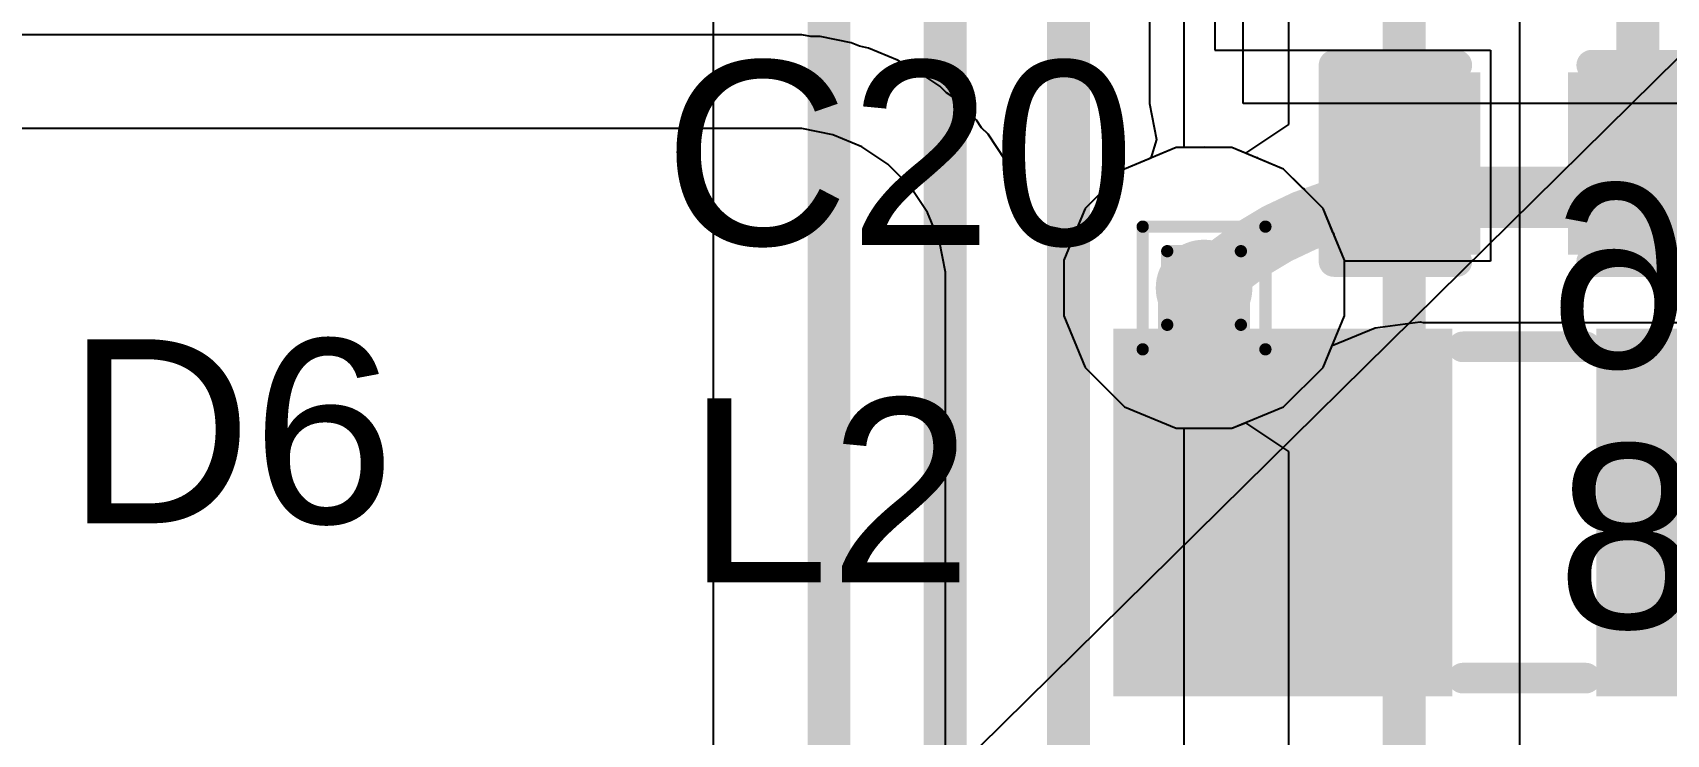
# Model space of a CAD drawing. Header units: inches. Extents: x -18 to 5357, y -8 to 5291.
# Drawn here: x 16.19 to 22.95, y 27.36 to 30.27 of the extents above; entities that cross this region are included whole.
import ezdxf

# ---------------------------------------------------------------- set-up
doc = ezdxf.new("R2010")
doc.units = ezdxf.units.IN
for name, color, linetype in [('Bottom Layer', 5, 'Continuous'), ('Bottom Overlay', 54, 'Continuous'), ('Drill Drawing', 1, 'Continuous'), ('Ground', 16, 'Continuous'), ('Power', 76, 'Continuous'), ('Top Layer', 1, 'Continuous'), ('Top Overlay', 2, 'Continuous'), ('Top Paste', 8, 'Continuous'), ('Top Solder', 216, 'Continuous'), ('Via Holes', 16, 'Continuous')]:
    doc.layers.add(name, color=color, linetype=linetype)
doc.styles.add('Arial', font='', dxfattribs={"height": 0.2})
doc.styles.get('Arial').set_extended_font_data('Arial')

# ---------------------------------------------------------------- blocks, each defined once
blk = doc.blocks.new('14_VSON__4_3__21')
at = {"layer": 'Top Solder'}
blk.add_line((-0.8677630599999999, -2.27776278), (-5350.81607, -5279.0698711), dxfattribs=at)
blk = doc.blocks.new('IND_0805_79')
at = {"layer": 'Top Layer'}
for points in [[(-1.59999807, 0.65999995), (-0.39999793, 0.65999995), (-0.39999793, -0.65999995), (-1.59999807, -0.65999995)], [(0.4000030099999999, 0.65999995), (1.60000315, 0.65999995), (1.60000315, -0.65999995), (0.4000030099999999, -0.65999995)]]:
    blk.add_hatch(color=1, dxfattribs=at).paths.add_polyline_path(points)
at = {"layer": 'Top Paste'}
for points in [[(-1.59999807, 0.65999995), (-0.39999793, 0.65999995), (-0.39999793, -0.65999995), (-1.59999807, -0.65999995)], [(0.4000030099999999, 0.65999995), (1.60000315, 0.65999995), (1.60000315, -0.65999995), (0.4000030099999999, -0.65999995)]]:
    blk.add_hatch(color=8, dxfattribs=at).paths.add_polyline_path(points)
at = {"layer": 'Top Solder'}
for points in [[(-1.70159807, 0.7615999499999999), (-0.29839793, 0.7615999499999999), (-0.29839793, -0.7615999499999999), (-1.70159807, -0.7615999499999999)], [(0.29840301, 0.7615999499999999), (1.70160315, 0.7615999499999999), (1.70160315, -0.7615999499999999), (0.29840301, -0.7615999499999999)]]:
    blk.add_hatch(color=216, dxfattribs=at).paths.add_polyline_path(points)
at = {"layer": 'Top Overlay'}
for points in [[(-0.254, 0.6858, 0.127, 0.127, 0), (0.254, 0.6858, 0.127, 0.127, 0)], [(-0.254, -0.6858, 0.127, 0.127, 0), (0.254, -0.6858, 0.127, 0.127, 0)]]:
    blk.add_lwpolyline(points, format="xyseb", dxfattribs=at)
for points in [[(-0.2857499999999999, 0.6858, 0.0635, 0.0635, 1), (-0.22225, 0.6858, 0.0635, 0.0635, 1)], [(0.22225, 0.6858, 0.0635, 0.0635, 1), (0.2857499999999999, 0.6858, 0.0635, 0.0635, 1)], [(-0.2857499999999999, -0.6858, 0.0635, 0.0635, 1), (-0.22225, -0.6858, 0.0635, 0.0635, 1)], [(0.22225, -0.6858, 0.0635, 0.0635, 1), (0.2857499999999999, -0.6858, 0.0635, 0.0635, 1)]]:
    blk.add_lwpolyline(points, format="xyseb", close=True, dxfattribs=at)
blk = doc.blocks.new('C___0402_122')
at = {"layer": 'Top Layer'}
for points in [[(-0.6985, -0.3175), (-0.6985, 0.3175), (-0.2412999999999999, 0.3175), (-0.2413, -0.3175)], [(0.2412999999999999, -0.3175), (0.2413, 0.3175), (0.6985, 0.3175), (0.6985, -0.3175)]]:
    blk.add_hatch(color=1, dxfattribs=at).paths.add_polyline_path(points)
at = {"layer": 'Top Paste'}
for points in [[(-0.6985, -0.3175), (-0.6985, 0.3175), (-0.2412999999999999, 0.3175), (-0.2413, -0.3175)], [(0.2412999999999999, -0.3175), (0.2413, 0.3175), (0.6985, 0.3175), (0.6985, -0.3175)]]:
    blk.add_hatch(color=8, dxfattribs=at).paths.add_polyline_path(points)
at = {"layer": 'Top Solder'}
for points in [[(-0.7584998799999999, -0.37749988), (-0.7584998799999999, 0.37749988), (-0.18130012, 0.37749988), (-0.18130012, -0.37749988)], [(0.18130012, -0.37749988), (0.18130012, 0.37749988), (0.7584998799999999, 0.37749988), (0.7584998799999999, -0.37749988)]]:
    blk.add_hatch(color=216, dxfattribs=at).paths.add_polyline_path(points)
at = {"layer": 'Top Overlay'}
for points in [[(-0.7874, -0.4064, 0.127, 0.127, 0), (-0.7874, 0.4064, 0.127, 0.127, 0)], [(-0.7874, 0.4064, 0.127, 0.127, 0), (-0.2794, 0.4064, 0.127, 0.127, 0)], [(0.2794, 0.4064, 0.127, 0.127, 0), (0.7874, 0.4064, 0.127, 0.127, 0)], [(0.7874, -0.4064, 0.127, 0.127, 0), (0.7874, 0.4064, 0.127, 0.127, 0)], [(-0.7874, -0.4064, 0.127, 0.127, 0), (-0.2794, -0.4064, 0.127, 0.127, 0)], [(0.2794, -0.4064, 0.127, 0.127, 0), (0.7874, -0.4064, 0.127, 0.127, 0)]]:
    blk.add_lwpolyline(points, format="xyseb", dxfattribs=at)
for points in [[(-0.8191499999999999, 0.4064, 0.0635, 0.0635, 1), (-0.7556499999999999, 0.4064, 0.0635, 0.0635, 1)], [(-0.8191499999999999, 0.4064, 0.0635, 0.0635, 1), (-0.7556499999999999, 0.4064, 0.0635, 0.0635, 1)], [(-0.31115, 0.4064, 0.0635, 0.0635, 1), (-0.24765, 0.4064, 0.0635, 0.0635, 1)], [(0.24765, 0.4064, 0.0635, 0.0635, 1), (0.31115, 0.4064, 0.0635, 0.0635, 1)], [(0.7556499999999999, 0.4064, 0.0635, 0.0635, 1), (0.8191499999999999, 0.4064, 0.0635, 0.0635, 1)], [(0.7556499999999999, 0.4064, 0.0635, 0.0635, 1), (0.8191499999999999, 0.4064, 0.0635, 0.0635, 1)], [(-0.8191499999999999, -0.4064, 0.0635, 0.0635, 1), (-0.7556499999999999, -0.4064, 0.0635, 0.0635, 1)], [(-0.8191499999999999, -0.4064, 0.0635, 0.0635, 1), (-0.7556499999999999, -0.4064, 0.0635, 0.0635, 1)], [(-0.31115, -0.4064, 0.0635, 0.0635, 1), (-0.24765, -0.4064, 0.0635, 0.0635, 1)], [(0.24765, -0.4064, 0.0635, 0.0635, 1), (0.31115, -0.4064, 0.0635, 0.0635, 1)], [(0.7556499999999999, -0.4064, 0.0635, 0.0635, 1), (0.8191499999999999, -0.4064, 0.0635, 0.0635, 1)], [(0.7556499999999999, -0.4064, 0.0635, 0.0635, 1), (0.8191499999999999, -0.4064, 0.0635, 0.0635, 1)]]:
    blk.add_lwpolyline(points, format="xyseb", close=True, dxfattribs=at)

msp = doc.modelspace()

# ---------------------------------------------------------------- hatches: boundary and pattern name
at = {"layer": 'Bottom Layer'}
h = msp.add_hatch(color=5, dxfattribs=at)
edge = h.paths.add_edge_path()
edge.add_arc((21.03413878, 29.20999746), 0.1999996, 0, 360)
at = {"layer": 'Ground'}
h = msp.add_hatch(color=16, dxfattribs=at)
edge = h.paths.add_edge_path()
edge.add_arc((21.03413878, 29.20999746), 0.1999996, 0, 360)
at = {"layer": 'Power'}
h = msp.add_hatch(color=76, dxfattribs=at)
edge = h.paths.add_edge_path()
edge.add_arc((21.03413878, 29.20999746), 0.1999996, 0, 360)
at = {"layer": 'Top Layer'}
h = msp.add_hatch(color=1, dxfattribs=at)
edge = h.paths.add_edge_path()
edge.add_arc((21.03413878, 29.20999746), 0.1999996, 0, 360)
at = {"layer": 'Via Holes'}
h = msp.add_hatch(color=7, dxfattribs=at)
edge = h.paths.add_edge_path()
edge.add_arc((21.03413878, 29.20999746), 0.0999998, 0, 360)

# ---------------------------------------------------------------- linework, layer by layer
at = {"layer": 'Bottom Layer'}
for p, q in [((19.00262138, 52.92671913999999), (19.00262138, 23.5138214)), ((20.9517107, 29.79099706), (20.95170562, 52.43012882)), ((21.38359452, 44.52124446), (21.38359452, 29.8865671)), ((22.34180444, 27.2270347), (22.34180444, 30.82906458)), ((21.38359452, 29.8865671), (21.20579198, 29.76776368)), ((21.14970624, 29.79099706), (20.9517107, 29.79099706)), ((21.20579198, 29.76776368), (21.14970624, 29.79099706)), ((20.95171324, 24.56459146), (20.9517107, 28.62899786)), ((20.9517107, 28.62899786), (21.14970624, 28.62899786)), ((21.14970624, 28.62899786), (21.20579198, 28.65223124)), ((21.20579198, 28.65223124), (21.38359452, 28.53342782)), ((21.38359452, 28.53342782), (21.38359452, 27.2168366))]:
    msp.add_line(p, q, dxfattribs=at)
for points in [[(19.96285314, 23.9066705, 0.1778, 0.1778, 0), (19.96285314, 61.5281345, 0.1778, 0.1778, 0)], [(20.47259812, 56.58023482, 0.1778, 0.1778, 0), (20.47260828, 24.40325066, 0.1778, 0.1778, 0)], [(19.48172634, 23.5138214, 0.1778, 0.1778, 0), (19.48172634, 53.00040708, 0.1778, 0.1778, 0)], [(21.86269948, 27.2168366, 0.1778, 0.1778, 0), (21.86269948, 44.52124446, 0.1778, 0.1778, 0)]]:
    msp.add_lwpolyline(points, format="xyseb", dxfattribs=at)
at = {"layer": 'Drill Drawing'}
for points in [[(20.78013878, 29.46399746, 0.0508, 0.0508, 0), (21.28813878, 29.46399746, 0.0508, 0.0508, 0)], [(20.78013878, 28.95599746, 0.0508, 0.0508, 0), (20.78013878, 29.46399746, 0.0508, 0.0508, 0)], [(21.28813878, 28.95599746, 0.0508, 0.0508, 0), (21.28813878, 29.46399746, 0.0508, 0.0508, 0)], [(20.88173878, 29.36239746, 0.0508, 0.0508, 0), (21.18653878, 29.36239746, 0.0508, 0.0508, 0)], [(20.88173878, 29.05759746, 0.0508, 0.0508, 0), (20.88173878, 29.36239746, 0.0508, 0.0508, 0)], [(21.18653878, 29.05759746, 0.0508, 0.0508, 0), (21.18653878, 29.36239746, 0.0508, 0.0508, 0)], [(20.88173878, 29.05759746, 0.0508, 0.0508, 0), (21.18653878, 29.05759746, 0.0508, 0.0508, 0)], [(20.78013878, 28.95599746, 0.0508, 0.0508, 0), (21.28813878, 28.95599746, 0.0508, 0.0508, 0)]]:
    msp.add_lwpolyline(points, format="xyseb", dxfattribs=at)
for points in [[(20.76743878, 29.46399746, 0.0254, 0.0254, 1), (20.79283878, 29.46399746, 0.0254, 0.0254, 1)], [(20.76743878, 29.46399746, 0.0254, 0.0254, 1), (20.79283878, 29.46399746, 0.0254, 0.0254, 1)], [(21.27543878, 29.46399746, 0.0254, 0.0254, 1), (21.30083878, 29.46399746, 0.0254, 0.0254, 1)], [(21.27543878, 29.46399746, 0.0254, 0.0254, 1), (21.30083878, 29.46399746, 0.0254, 0.0254, 1)], [(20.86903878, 29.36239746, 0.0254, 0.0254, 1), (20.89443878, 29.36239746, 0.0254, 0.0254, 1)], [(20.86903878, 29.36239746, 0.0254, 0.0254, 1), (20.89443878, 29.36239746, 0.0254, 0.0254, 1)], [(21.17383878, 29.36239746, 0.0254, 0.0254, 1), (21.19923878, 29.36239746, 0.0254, 0.0254, 1)], [(21.17383878, 29.36239746, 0.0254, 0.0254, 1), (21.19923878, 29.36239746, 0.0254, 0.0254, 1)], [(20.86903878, 29.05759746, 0.0254, 0.0254, 1), (20.89443878, 29.05759746, 0.0254, 0.0254, 1)], [(20.86903878, 29.05759746, 0.0254, 0.0254, 1), (20.89443878, 29.05759746, 0.0254, 0.0254, 1)], [(21.17383878, 29.05759746, 0.0254, 0.0254, 1), (21.19923878, 29.05759746, 0.0254, 0.0254, 1)], [(21.17383878, 29.05759746, 0.0254, 0.0254, 1), (21.19923878, 29.05759746, 0.0254, 0.0254, 1)], [(20.76743878, 28.95599746, 0.0254, 0.0254, 1), (20.79283878, 28.95599746, 0.0254, 0.0254, 1)], [(20.76743878, 28.95599746, 0.0254, 0.0254, 1), (20.79283878, 28.95599746, 0.0254, 0.0254, 1)], [(21.27543878, 28.95599746, 0.0254, 0.0254, 1), (21.30083878, 28.95599746, 0.0254, 0.0254, 1)], [(21.27543878, 28.95599746, 0.0254, 0.0254, 1), (21.30083878, 28.95599746, 0.0254, 0.0254, 1)]]:
    msp.add_lwpolyline(points, format="xyseb", close=True, dxfattribs=at)
at = {"layer": 'Ground'}
for p, q in [((20.91857132, 29.79099706), (20.70502844, 29.7025441)), ((21.14970624, 29.79099706), (20.91857132, 29.79099706)), ((21.36324912, 29.7025441), (21.14970624, 29.79099706)), ((20.70502844, 29.7025441), (20.54159214, 29.5391078)), ((21.52668542, 29.5391078), (21.36324912, 29.7025441)), ((20.54159214, 29.5391078), (20.45313918, 29.32556492)), ((21.61513838, 29.32556492), (21.52668542, 29.5391078)), ((20.45313918, 29.32556492), (20.45313918, 29.09443)), ((21.61513838, 29.09443), (21.61513838, 29.32556492)), ((20.45313918, 29.09443), (20.54159214, 28.88088712)), ((21.52668542, 28.88088712), (21.61513838, 29.09443)), ((20.54159214, 28.88088712), (20.70502844, 28.71745082)), ((21.36324912, 28.71745082), (21.52668542, 28.88088712)), ((20.70502844, 28.71745082), (20.91857132, 28.62899786)), ((21.14970624, 28.62899786), (21.36324912, 28.71745082)), ((20.91857132, 28.62899786), (21.14970624, 28.62899786))]:
    msp.add_line(p, q, dxfattribs=at)
at = {"layer": 'Power'}
for p, q in [((20.80783494, 51.23816778), (20.80783494, 29.97343002)), ((21.1963, 29.97343002), (21.1963, 51.23816778)), ((20.80783494, 29.97343002), (20.83740562, 29.82477398)), ((28.87906086, 29.97343002), (21.1963, 29.97343002)), ((20.83740562, 29.82477398), (20.81402238, 29.74769006)), ((20.70502844, 29.7025441), (20.54159214, 29.5391078)), ((20.81402238, 29.74769006), (20.70502844, 29.7025441)), ((20.54159214, 29.5391078), (20.45313918, 29.32556492)), ((20.45313918, 29.32556492), (20.45313918, 29.09443)), ((20.45313918, 29.09443), (20.54159214, 28.88088712)), ((21.56427742, 28.97163878), (21.74206472, 29.045281)), ((21.74206472, 29.045281), (21.92932876, 29.06993678)), ((21.92932876, 29.06993678), (21.94089338, 29.06763554)), ((21.94089338, 29.06763554), (23.2653078, 29.06763554)), ((21.52668542, 28.88088712), (21.56427742, 28.97163878)), ((20.54159214, 28.88088712), (20.70502844, 28.71745082)), ((21.36324912, 28.71745082), (21.52668542, 28.88088712)), ((20.70502844, 28.71745082), (20.91857132, 28.62899786)), ((21.14970624, 28.62899786), (21.36324912, 28.71745082)), ((20.91857132, 28.62899786), (21.14970624, 28.62899786))]:
    msp.add_line(p, q, dxfattribs=at)
for points in [[(21.03413878, 29.20999746, 0.254, 0.254, -0.198912316091371), (21.94089338, 29.58558726, 0.254, 0.254, 0)], [(21.94089338, 29.58558726, 0.254, 0.254, 0), (28.7461325, 29.58558726, 0.254, 0.254, 0)]]:
    msp.add_lwpolyline(points, format="xyseb", dxfattribs=at)
for points in [[(21.87739338, 29.58558726, 0.127, 0.127, 1), (22.00439338, 29.58558726, 0.127, 0.127, 1)], [(21.87739338, 29.58558726, 0.127, 0.127, 1), (22.00439338, 29.58558726, 0.127, 0.127, 1)], [(20.97063878, 29.20999746, 0.127, 0.127, 1), (21.09763878, 29.20999746, 0.127, 0.127, 1)]]:
    msp.add_lwpolyline(points, format="xyseb", close=True, dxfattribs=at)
at = {"layer": 'Top Layer'}
for p, q in [((21.07863958, 31.9569846), (21.07863958, 30.1949866)), ((19.30461468, 30.258258), (13.5999347, 30.2582453)), ((19.30467818, 30.2582453), (19.30461468, 30.258258)), ((19.36951676, 30.258258), (19.30467818, 30.2582453)), ((19.40705288, 30.25079802), (19.36951676, 30.258258)), ((19.44533576, 30.2508031), (19.40705288, 30.25079802)), ((19.57281328, 30.22546152), (19.44533576, 30.2508031)), ((19.60817008, 30.21082096), (19.57281328, 30.22546152)), ((19.64570112, 30.20335844), (19.60817008, 30.21082096)), ((19.7657847, 30.15363032), (19.64570112, 30.20335844)), ((21.07863958, 30.1949866), (22.21993778, 30.1949866)), ((22.21993778, 30.1949866), (22.21993778, 29.3216203)), ((19.79760582, 30.13237052), (19.7657847, 30.15363032)), ((19.83295754, 30.11772996), (19.79760582, 30.13237052)), ((19.94102946, 30.04552538), (19.83295754, 30.11772996)), ((19.96809316, 30.01846422), (19.94102946, 30.04552538)), ((19.99991428, 29.99720188), (19.96809316, 30.01846422)), ((20.09181656, 29.90529706), (19.99991428, 29.99720188)), ((20.11307636, 29.87347848), (20.09181656, 29.90529706)), ((19.30461468, 29.86979294), (13.599922, 29.86978024)), ((19.36959296, 29.86979294), (19.30460706, 29.86978024)), ((19.30460706, 29.86978024), (19.30461468, 29.86979294)), ((19.49707048, 29.84445136), (19.36959296, 29.86979294)), ((19.61715152, 29.79472324), (19.49707048, 29.84445136)), ((20.14013244, 29.84641986), (20.11307636, 29.87347848)), ((20.21233702, 29.7383454), (20.14013244, 29.84641986)), ((19.72522344, 29.72251866), (19.61715152, 29.79472324)), ((20.91857132, 29.79099706), (20.81967896, 29.75003448)), ((21.02560946, 29.79099706), (20.91857132, 29.79099706)), ((21.03413878, 29.79269378), (21.02560946, 29.79099706)), ((21.0426681, 29.79099706), (21.03413878, 29.79269378)), ((21.14970624, 29.79099706), (21.0426681, 29.79099706)), ((21.2485986, 29.75003448), (21.14970624, 29.79099706)), ((19.81712572, 29.63061384), (19.72522344, 29.72251866)), ((20.22698012, 29.70299368), (20.21233702, 29.7383454)), ((20.24823992, 29.67116748), (20.22698012, 29.70299368)), ((20.70502844, 29.7025441), (20.62934406, 29.62685972)), ((20.80391826, 29.74350668), (20.70502844, 29.7025441)), ((20.81114964, 29.74833776), (20.80391826, 29.74350668)), ((20.81967896, 29.75003448), (20.81114964, 29.74833776)), ((21.25712792, 29.74833776), (21.2485986, 29.75003448)), ((21.2643593, 29.74350668), (21.25712792, 29.74833776)), ((21.36324912, 29.7025441), (21.2643593, 29.74350668)), ((21.4389335, 29.62685972), (21.36324912, 29.7025441)), ((19.8893303, 29.52254192), (19.81712572, 29.63061384)), ((20.2979655, 29.55108644), (20.24823992, 29.67116748)), ((20.62211014, 29.6220261), (20.61727652, 29.61479218)), ((20.62934406, 29.62685972), (20.62211014, 29.6220261)), ((21.44616742, 29.6220261), (21.4389335, 29.62685972)), ((21.45100104, 29.61479218), (21.44616742, 29.6220261)), ((20.30542548, 29.51355794), (20.2979655, 29.55108644)), ((20.61727652, 29.61479218), (20.54159214, 29.5391078)), ((21.52668542, 29.5391078), (21.45100104, 29.61479218)), ((19.93905588, 29.40246088), (19.8893303, 29.52254192)), ((20.32006604, 29.47820622), (20.30542548, 29.51355794)), ((20.54159214, 29.5391078), (20.50621756, 29.45370283999999)), ((21.567648, 29.44021798), (21.52668542, 29.5391078)), ((20.482179, 29.44556976), (20.32006604, 29.47820622)), ((20.50621756, 29.45370283999999), (20.482179, 29.44556976)), ((21.57247908, 29.4329866), (21.567648, 29.44021798)), ((21.5741758, 29.42445728), (21.57247908, 29.4329866)), ((21.61513838, 29.32556492), (21.5741758, 29.42445728)), ((19.96439746, 29.27498336), (19.93905588, 29.40246088)), ((21.61513838, 29.3216203), (21.61513838, 29.32556492)), ((22.21993778, 29.3216203), (21.61513838, 29.3216203)), ((19.96438476, 29.20999746), (19.96439746, 29.27498336)), ((19.9644, 10.43634438), (19.96438476, 29.20999746))]:
    msp.add_line(p, q, dxfattribs=at)
for points in [[(22.82953778, 29.7259883, 0.1778, 0.1778, 0), (22.82953778, 30.6060856, 0.1778, 0.1778, 0)], [(21.03413878, 28.60613024, 0.3809999999999999, 0.3809999999999999, 0), (21.03413878, 29.20999746, 0.3809999999999999, 0.3809999999999999, 0)], [(21.03413878, 28.60613024, 0.3809999999999999, 0.3809999999999999, 0), (21.3596474, 28.28062162, 0.3809999999999999, 0.3809999999999999, 0)]]:
    msp.add_lwpolyline(points, format="xyseb", dxfattribs=at)
for points in [[(22.78508778, 29.7259883, 0.08889999999999999, 0.08889999999999999, 1), (22.87398778, 29.7259883, 0.08889999999999999, 0.08889999999999999, 1)], [(20.93888878, 29.20999746, 0.1905, 0.1905, 1), (21.12938878, 29.20999746, 0.1905, 0.1905, 1)], [(20.93888878, 28.60613024, 0.1905, 0.1905, 1), (21.12938878, 28.60613024, 0.1905, 0.1905, 1)], [(20.93888878, 28.60613024, 0.1905, 0.1905, 1), (21.12938878, 28.60613024, 0.1905, 0.1905, 1)], [(21.2643974, 28.28062162, 0.1905, 0.1905, 1), (21.4548974, 28.28062162, 0.1905, 0.1905, 1)]]:
    msp.add_lwpolyline(points, format="xyseb", close=True, dxfattribs=at)

# ---------------------------------------------------------------- block references
at = {"rotation": 180}
msp.add_blockref('14_VSON__4_3__21', (6.396720759999999, 12.36830648), dxfattribs=at)
for name, p in [('C___0402_122', (22.35963778, 29.7259883)), ('IND_0805_79', (22.3596454, 28.28062162))]:
    msp.add_blockref(name, p)

# ---------------------------------------------------------------- texts
at = {"layer": 'Bottom Overlay', "style": 'Arial', "text_generation_flag": 2}
for s, p in [('C16', (24.41532328, 28.87960696)), ('C28', (24.4456204, 27.80112296))]:
    msp.add_text(s, height=0.7619999999999999, dxfattribs=at).set_placement(p)
at = {"layer": 'Top Overlay', "style": 'Arial'}
for s, p in [('C20', (18.7963302, 29.38792446)), ('D6', (16.3248213, 28.23595064)), ('L2', (18.89047784, 27.99092446))]:
    msp.add_text(s, height=0.7619999999999999, dxfattribs=at).set_placement(p)

doc.saveas('drawing.dxf')
